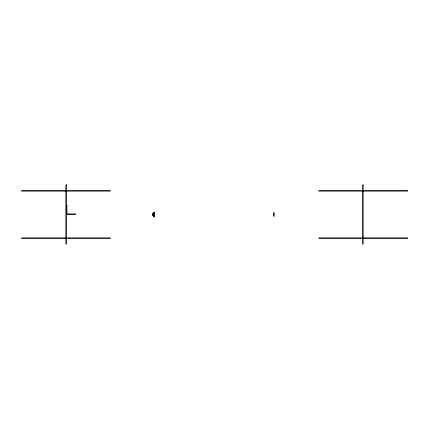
<?xml version="1.0" encoding="UTF-8"?>
<svg xmlns="http://www.w3.org/2000/svg" width="429" height="429" viewBox="0 0 429 429"><rect width="100%" height="100%" fill="white"/><g stroke="black" fill="none" stroke-linecap="round" stroke-linejoin="round"><path stroke-width="0.64" d="M67.16 214.205L66.865 214.5L66.57 214.205L66.865 213.91L75.794 213.91L75.794 214.489L66.919 214.5L66.94 213.921L67.16 214.205L66.618 214.21M153.807 212.671L153.373 213.331M153.212 213.69L153.968 212.714M66.618 205.33L67.192 205.33M273.67 214.5L274.115 214.5M153.968 216.291L153.212 215.315M153.373 215.674L153.807 216.334M363.76 190.535L363.76 191.125M363.76 237.875L363.76 238.465M154.199 212.146L154.199 216.849M153.968 212.146L153.968 216.849M153.212 213.562L153.212 215.444M152.558 213.562L152.558 215.444M152.461 213.658L152.461 215.347M66.903 205.33L66.903 214.21M65.24 190.535L65.24 191.125M65.24 237.875L65.24 238.465M153.968 213.47A1.062 0.547 -75.6 0 1 153.212 214.033M153.212 214.972A1.062 0.547 75.6 0 1 153.968 215.535M153.807 214.5C153.346 215.401 153.373 213.599 153.807 214.5M66.57 184.915L65.83 184.915L65.83 244.085L66.57 244.085L66.57 184.915M363.17 184.915L362.43 184.915L362.43 244.085L363.17 244.085L363.17 184.915M110.21 190.535L21.45 190.535L21.45 191.125L110.21 191.125L110.21 190.535M407.55 190.535L318.79 190.535L318.79 191.125L407.55 191.125L407.55 190.535M274.115 212.725L273.67 212.725L273.67 216.275L274.115 216.275L274.115 212.725M110.21 237.875L21.45 237.875L21.45 238.465L110.21 238.465L110.21 237.875M407.55 237.875L318.79 237.875L318.79 238.465L407.55 238.465L407.55 237.875"/></g></svg>
